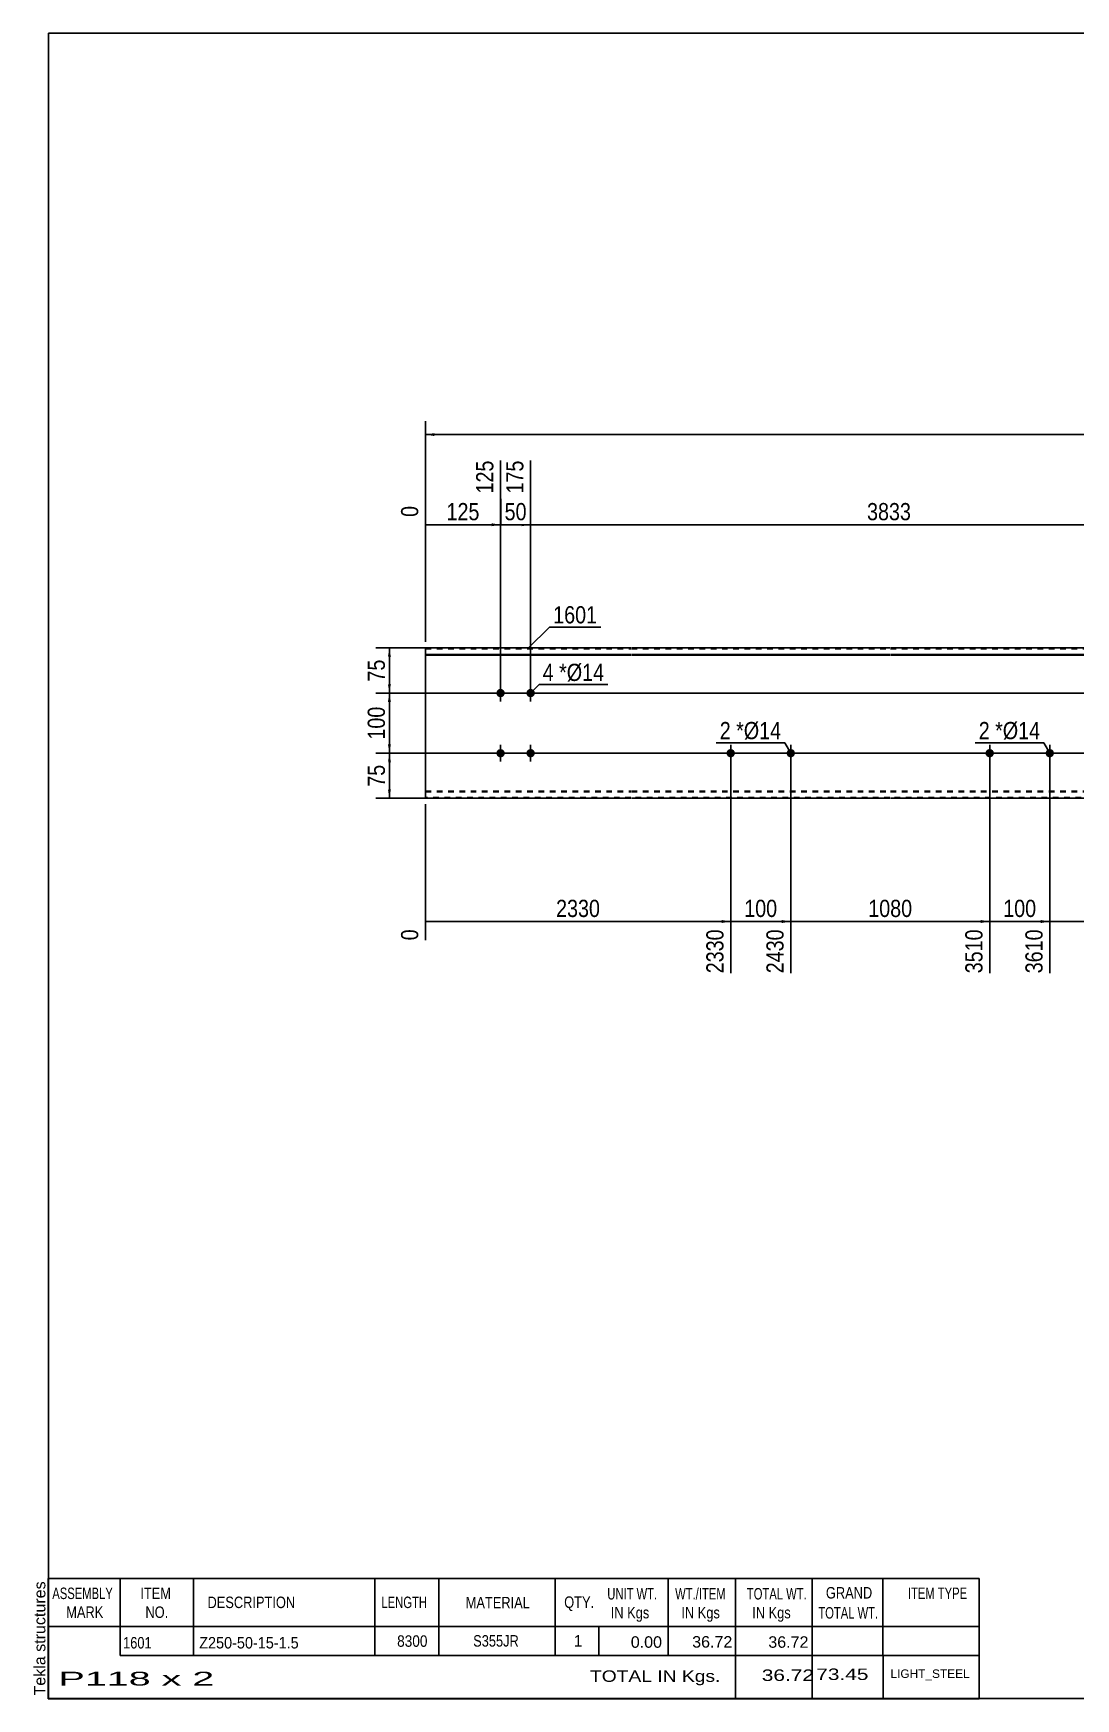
# Model space of a CAD drawing. Header units: millimetres. Extents: x -65 to 337, y -162 to 115.
# Drawn here: x -65.3 to 108.2, y -162.3 to 114.8 of the extents above; entities that cross this region are included whole.
import ezdxf

# ---------------------------------------------------------------- set-up
doc = ezdxf.new("R2010")
doc.units = ezdxf.units.MM
doc.linetypes.add('DXK_LINE_DOT1', pattern=[1.8814, 0.9407, -0.9407])
doc.styles.add('Arial', font='ARIAL.TTF', dxfattribs={"height": 0.2})
doc.styles.add('Arial Narrow', font='ARIALN.TTF', dxfattribs={"height": 0.2})

# ---------------------------------------------------------------- blocks, each defined once
blk = doc.blocks.new('Unknown-629091405-1608')
at = {"color": 5, "linetype": 'Continuous'}
for p, q in [((337.25, 114.75), (-62.75, 114.75)), ((-62.75, 114.75), (-62.75, -162.25)), ((337.25, -162.25), (337.25, 114.75)), ((-62.75, -162.25), (337.25, -162.25))]:
    blk.add_line(p, q, dxfattribs=at)
at = {"color": 174, "linetype": 'Continuous', "style": 'Arial'}
blk.add_text('Tekla structures', height=1.9102, rotation=90, dxfattribs=at).set_placement((-63.25, -161.75))
blk = doc.blocks.new('Part-629091405-1218 - 1203')
at = {"color": 2, "linetype": 'Continuous'}
for p, q in [((34.2, 12.5), (0, 12.5)), ((0, 12.5), (0, -12.5)), ((0, 11.44), (34.2, 11.44)), ((0, 11.33), (34.2, 11.33)), ((77.3, 12.5), (34.3, 12.5)), ((34.3, 11.44), (77.3, 11.44)), ((34.3, 11.33), (77.3, 11.33)), ((120.4, 12.5), (77.4, 12.5)), ((77.4, 11.44), (120.4, 11.44)), ((77.4, 11.33), (120.4, 11.33)), ((153.1, 12.5), (120.5, 12.5)), ((120.5, 11.44), (153.1, 11.44)), ((120.5, 11.33), (153.1, 11.33)), ((196.2, 12.5), (153.2, 12.5)), ((153.2, 11.44), (196.2, 11.44)), ((153.2, 11.33), (196.2, 11.33)), ((239.3, 12.5), (196.3, 12.5)), ((196.3, 11.44), (239.3, 11.44)), ((196.3, 11.33), (239.3, 11.33)), ((273.59, 12.5), (239.4, 12.5)), ((239.4, 11.44), (273.59, 11.44)), ((239.4, 11.33), (273.59, 11.33)), ((273.59, -12.5), (273.59, 12.5)), ((34.2, -12.5), (0, -12.5)), ((77.3, -12.5), (34.3, -12.5)), ((120.4, -12.5), (77.4, -12.5)), ((153.1, -12.5), (120.5, -12.5)), ((196.2, -12.5), (153.2, -12.5)), ((239.3, -12.5), (196.3, -12.5)), ((273.59, -12.5), (239.4, -12.5))]:
    blk.add_line(p, q, dxfattribs=at)
at = {"color": 7, "linetype": 'DXK_LINE_DOT1'}
for p, q in [((0, 12.35), (34.2, 12.35)), ((34.3, 12.35), (77.3, 12.35)), ((77.4, 12.35), (120.4, 12.35)), ((120.5, 12.35), (153.1, 12.35)), ((153.2, 12.35), (196.2, 12.35)), ((196.3, 12.35), (239.3, 12.35)), ((239.4, 12.35), (273.59, 12.35)), ((0, -11.33), (34.2, -11.33)), ((0, -11.44), (34.2, -11.44)), ((34.2, -12.35), (0, -12.35)), ((34.3, -11.33), (77.3, -11.33)), ((34.3, -11.44), (77.3, -11.44)), ((77.3, -12.35), (34.3, -12.35)), ((77.4, -11.33), (120.4, -11.33)), ((77.4, -11.44), (120.4, -11.44)), ((120.4, -12.35), (77.4, -12.35)), ((120.5, -11.33), (153.1, -11.33)), ((120.5, -11.44), (153.1, -11.44)), ((153.1, -12.35), (120.5, -12.35)), ((153.2, -11.33), (196.2, -11.33)), ((153.2, -11.44), (196.2, -11.44)), ((196.2, -12.35), (153.2, -12.35)), ((196.3, -11.33), (239.3, -11.33)), ((196.3, -11.44), (239.3, -11.44)), ((239.3, -12.35), (196.3, -12.35)), ((239.4, -11.33), (273.59, -11.33)), ((239.4, -11.44), (273.59, -11.44)), ((273.59, -12.35), (239.4, -12.35))]:
    blk.add_line(p, q, dxfattribs=at)
blk = doc.blocks.new('Bolt-629091405-1219 - 1203')
at = {"linetype": 'Continuous'}
for points in [[(50.8, -4.3, -1), (50.8, -5.7, -1)], [(60.8, -4.3, -1), (60.8, -5.7, -1)]]:
    blk.add_hatch(color=3, dxfattribs=at).paths.add_polyline_path(points)
at = {"color": 3, "linetype": 'Continuous'}
for p, q in [((49.4, -5), (52.2, -5)), ((50.8, -6.4), (50.8, -3.6)), ((59.4, -5), (62.2, -5)), ((60.8, -6.4), (60.8, -3.6))]:
    blk.add_line(p, q, dxfattribs=at)
blk = doc.blocks.new('Bolt-629091405-1220 - 1203')
at = {"linetype": 'Continuous'}
for points in [[(93.9, -4.3, -1), (93.9, -5.7, -1)], [(103.9, -4.3, -1), (103.9, -5.7, -1)]]:
    blk.add_hatch(color=3, dxfattribs=at).paths.add_polyline_path(points)
at = {"color": 3, "linetype": 'Continuous'}
for p, q in [((92.5, -5), (95.3, -5)), ((93.9, -6.4), (93.9, -3.6)), ((102.5, -5), (105.3, -5)), ((103.9, -6.4), (103.9, -3.6))]:
    blk.add_line(p, q, dxfattribs=at)
blk = doc.blocks.new('Bolt-629091405-1225 - 1203')
at = {"linetype": 'Continuous'}
for points in [[(11.8, 5, -1), (13.2, 5, -1)], [(16.8, 5, -1), (18.2, 5, -1)], [(11.8, -5, -1), (13.2, -5, -1)], [(16.8, -5, -1), (18.2, -5, -1)]]:
    blk.add_hatch(color=3, dxfattribs=at).paths.add_polyline_path(points)
at = {"color": 3, "linetype": 'Continuous'}
for p, q in [((12.5, 3.6), (12.5, 6.4)), ((17.5, 3.6), (17.5, 6.4)), ((11.1, 5), (13.9, 5)), ((16.1, 5), (18.9, 5)), ((11.1, -5), (13.9, -5)), ((12.5, -6.4), (12.5, -3.6)), ((16.1, -5), (18.9, -5)), ((17.5, -6.4), (17.5, -3.6))]:
    blk.add_line(p, q, dxfattribs=at)
blk = doc.blocks.new('StraightDimension-629091405-1293 - 1203')
at = {"linetype": 'Continuous'}
blk.add_hatch(color=7, dxfattribs=at).paths.add_polyline_path([(16, 33.25), (17.5, 33), (16, 32.75)])
at = {"color": 7, "linetype": 'Continuous'}
for p, q in [((12.5, 6), (12.5, 43.68)), ((17.5, 6), (17.5, 43.68)), ((12.5, 33), (17.5, 33))]:
    blk.add_line(p, q, dxfattribs=at)
at = {"color": 0}
blk.add_wipeout([(17.43, 33.15), (17.43, 37.35), (12.57, 37.35), (12.57, 33.15)], dxfattribs=at)
at = {"color": 0, "linetype": 'Continuous'}
blk.add_wipeout([(16.9, 44.28), (12.7, 44.28), (12.7, 37.6), (16.9, 37.6)], dxfattribs=at)
at = {"color": 3, "linetype": 'Continuous', "style": 'Arial Narrow'}
blk.add_text('175', height=2.863, rotation=90.0002, dxfattribs=at).set_placement((16.3, 38.2))
at = {"color": 3, "style": 'Arial Narrow'}
blk.add_text('50', height=2.863, dxfattribs=at).set_placement((13.17, 33.75))
blk = doc.blocks.new('StraightDimension-629091405-1292 - 1203')
at = {"linetype": 'Continuous'}
blk.add_hatch(color=7, dxfattribs=at).paths.add_polyline_path([(135.3, 33.25), (136.8, 33), (135.3, 32.75)])
at = {"color": 7, "linetype": 'Continuous'}
for p, q in [((17.5, 6), (17.5, 43.68)), ((136.8, 6), (136.8, 41.61)), ((17.5, 33), (136.8, 33))]:
    blk.add_line(p, q, dxfattribs=at)
at = {"color": 0, "linetype": 'Continuous'}
blk.add_wipeout([(136.2, 42.21), (132, 42.21), (132, 33.7), (136.2, 33.7)], dxfattribs=at)
at = {"color": 0}
blk.add_wipeout([(81.4, 33.15), (81.4, 37.35), (72.89, 37.35), (72.89, 33.15)], dxfattribs=at)
at = {"color": 3, "linetype": 'Continuous', "style": 'Arial Narrow'}
blk.add_text('4008', height=2.863, rotation=90.0002, dxfattribs=at).set_placement((135.6, 34.3))
at = {"color": 3, "style": 'Arial Narrow'}
blk.add_text('3833', height=2.863, dxfattribs=at).set_placement((73.49, 33.75))
blk = doc.blocks.new('StraightDimension-629091405-1294 - 1203')
at = {"linetype": 'Continuous'}
blk.add_hatch(color=7, dxfattribs=at).paths.add_polyline_path([(11, 33.25), (12.5, 33), (11, 32.75)])
at = {"color": 7, "linetype": 'Continuous'}
for p, q in [((12.5, 6), (12.5, 43.68)), ((0, 13.5), (0, 36.13)), ((0, 33), (12.5, 33))]:
    blk.add_line(p, q, dxfattribs=at)
at = {"color": 0, "linetype": 'Continuous'}
blk.add_wipeout([(-0.6, 36.73), (-4.8, 36.73), (-4.8, 33.7), (-0.6, 33.7)], dxfattribs=at)
at = {"color": 0}
blk.add_wipeout([(9.59, 33.15), (9.59, 37.35), (2.91, 37.35), (2.91, 33.15)], dxfattribs=at)
at = {"color": 3, "linetype": 'Continuous', "style": 'Arial Narrow'}
blk.add_text('0', height=2.86, rotation=90.0002, dxfattribs=at).set_placement((-1.2, 34.3))
at = {"color": 0, "linetype": 'Continuous'}
blk.add_wipeout([(11.9, 44.28), (7.7, 44.28), (7.7, 37.6), (11.9, 37.6)], dxfattribs=at)
at = {"color": 3, "linetype": 'Continuous', "style": 'Arial Narrow'}
blk.add_text('125', height=2.863, rotation=90.0002, dxfattribs=at).set_placement((11.3, 38.2))
at = {"color": 3, "style": 'Arial Narrow'}
blk.add_text('125', height=2.863, dxfattribs=at).set_placement((3.51, 33.75))
blk = doc.blocks.new('StraightDimension-629091405-1315 - 1203')
at = {"linetype": 'Continuous'}
for points in [[(-6.25, -6.5), (-6, -5), (-5.75, -6.5)], [(-5.75, -11), (-6, -12.5), (-6.25, -11)]]:
    blk.add_hatch(color=7, dxfattribs=at).paths.add_polyline_path(points)
at = {"color": 7, "linetype": 'Continuous'}
for p, q in [((255.09, -5), (-8.25, -5)), ((-6, -12.5), (-6, -5)), ((11.5, -12.5), (-8.25, -12.5))]:
    blk.add_line(p, q, dxfattribs=at)
at = {"color": 0}
blk.add_wipeout([(-6.15, -6.32), (-10.35, -6.32), (-10.35, -11.18), (-6.15, -11.18)], dxfattribs=at)
at = {"color": 3, "style": 'Arial Narrow'}
blk.add_text('75', height=2.863, rotation=90.0002, dxfattribs=at).set_placement((-6.75, -10.58))
blk = doc.blocks.new('StraightDimension-629091405-1256 - 1203')
at = {"linetype": 'Continuous'}
blk.add_hatch(color=7, dxfattribs=at).paths.add_polyline_path([(168.2, -32.75), (169.7, -33), (168.2, -33.25)])
at = {"color": 7, "linetype": 'Continuous'}
for p, q in [((103.9, -6), (103.9, -41.61)), ((169.7, -6), (169.7, -41.61)), ((103.9, -33), (169.7, -33))]:
    blk.add_line(p, q, dxfattribs=at)
at = {"color": 0}
blk.add_wipeout([(141.05, -32.85), (141.05, -28.65), (132.54, -28.65), (132.54, -32.85)], dxfattribs=at)
at = {"color": 0, "linetype": 'Continuous'}
blk.add_wipeout([(169.1, -33.7), (164.9, -33.7), (164.9, -42.21), (169.1, -42.21)], dxfattribs=at)
at = {"color": 3, "style": 'Arial Narrow'}
blk.add_text('1080', height=2.863, dxfattribs=at).set_placement((133.14, -32.25))
at = {"color": 3, "linetype": 'Continuous', "style": 'Arial Narrow'}
blk.add_text('4690', height=2.863, rotation=90.0002, dxfattribs=at).set_placement((168.5, -41.61))
blk = doc.blocks.new('StraightDimension-629091405-1314 - 1203')
at = {"linetype": 'Continuous'}
for points in [[(-6.25, 3.5), (-6, 5), (-5.75, 3.5)], [(-5.75, -3.5), (-6, -5), (-6.25, -3.5)]]:
    blk.add_hatch(color=7, dxfattribs=at).paths.add_polyline_path(points)
at = {"color": 7, "linetype": 'Continuous'}
for p, q in [((255.09, 5), (-8.25, 5)), ((-6, -5), (-6, 5)), ((255.09, -5), (-8.25, -5))]:
    blk.add_line(p, q, dxfattribs=at)
at = {"color": 0}
blk.add_wipeout([(-6.15, 3.34), (-10.35, 3.34), (-10.35, -3.34), (-6.15, -3.34)], dxfattribs=at)
at = {"color": 3, "style": 'Arial Narrow'}
blk.add_text('100', height=2.863, rotation=90.0002, dxfattribs=at).set_placement((-6.75, -2.74))
blk = doc.blocks.new('StraightDimension-629091405-1257 - 1203')
at = {"linetype": 'Continuous'}
blk.add_hatch(color=7, dxfattribs=at).paths.add_polyline_path([(102.4, -32.75), (103.9, -33), (102.4, -33.25)])
at = {"color": 7, "linetype": 'Continuous'}
for p, q in [((93.9, -6), (93.9, -41.61)), ((103.9, -6), (103.9, -41.61)), ((93.9, -33), (103.9, -33))]:
    blk.add_line(p, q, dxfattribs=at)
at = {"color": 0}
blk.add_wipeout([(102.24, -32.85), (102.24, -28.65), (95.55, -28.65), (95.55, -32.85)], dxfattribs=at)
at = {"color": 3, "style": 'Arial Narrow'}
blk.add_text('100', height=2.863, dxfattribs=at).set_placement((96.15, -32.25))
at = {"color": 0, "linetype": 'Continuous'}
blk.add_wipeout([(103.3, -33.7), (99.1, -33.7), (99.1, -42.21), (103.3, -42.21)], dxfattribs=at)
at = {"color": 3, "linetype": 'Continuous', "style": 'Arial Narrow'}
blk.add_text('3610', height=2.863, rotation=90.0002, dxfattribs=at).set_placement((102.7, -41.61))
blk = doc.blocks.new('StraightDimension-629091405-1258 - 1203')
at = {"linetype": 'Continuous'}
blk.add_hatch(color=7, dxfattribs=at).paths.add_polyline_path([(92.4, -32.75), (93.9, -33), (92.4, -33.25)])
at = {"color": 7, "linetype": 'Continuous'}
for p, q in [((60.8, -6), (60.8, -41.61)), ((93.9, -6), (93.9, -41.61)), ((60.8, -33), (93.9, -33))]:
    blk.add_line(p, q, dxfattribs=at)
at = {"color": 0}
blk.add_wipeout([(81.6, -32.85), (81.6, -28.65), (73.09, -28.65), (73.09, -32.85)], dxfattribs=at)
at = {"color": 0, "linetype": 'Continuous'}
blk.add_wipeout([(93.3, -33.7), (89.1, -33.7), (89.1, -42.21), (93.3, -42.21)], dxfattribs=at)
at = {"color": 3, "style": 'Arial Narrow'}
blk.add_text('1080', height=2.863, dxfattribs=at).set_placement((73.69, -32.25))
at = {"color": 3, "linetype": 'Continuous', "style": 'Arial Narrow'}
blk.add_text('3510', height=2.863, rotation=90.0002, dxfattribs=at).set_placement((92.7, -41.61))
blk = doc.blocks.new('StraightDimension-629091405-1259 - 1203')
at = {"linetype": 'Continuous'}
blk.add_hatch(color=7, dxfattribs=at).paths.add_polyline_path([(59.3, -32.75), (60.8, -33), (59.3, -33.25)])
at = {"color": 7, "linetype": 'Continuous'}
for p, q in [((50.8, -6), (50.8, -41.61)), ((60.8, -6), (60.8, -41.61)), ((50.8, -33), (60.8, -33))]:
    blk.add_line(p, q, dxfattribs=at)
at = {"color": 0}
blk.add_wipeout([(59.14, -32.85), (59.14, -28.65), (52.45, -28.65), (52.45, -32.85)], dxfattribs=at)
at = {"color": 3, "style": 'Arial Narrow'}
blk.add_text('100', height=2.863, dxfattribs=at).set_placement((53.05, -32.25))
at = {"color": 0, "linetype": 'Continuous'}
blk.add_wipeout([(60.2, -33.7), (56, -33.7), (56, -42.21), (60.2, -42.21)], dxfattribs=at)
at = {"color": 3, "linetype": 'Continuous', "style": 'Arial Narrow'}
blk.add_text('2430', height=2.863, rotation=90.0002, dxfattribs=at).set_placement((59.6, -41.61))
blk = doc.blocks.new('StraightDimension-629091405-1260 - 1203')
at = {"linetype": 'Continuous'}
blk.add_hatch(color=7, dxfattribs=at).paths.add_polyline_path([(49.3, -32.75), (50.8, -33), (49.3, -33.25)])
at = {"color": 7, "linetype": 'Continuous'}
for p, q in [((50.8, -6), (50.8, -41.61)), ((0, -13.5), (0, -36.13)), ((0, -33), (50.8, -33))]:
    blk.add_line(p, q, dxfattribs=at)
at = {"color": 0}
blk.add_wipeout([(29.65, -32.85), (29.65, -28.65), (21.14, -28.65), (21.14, -32.85)], dxfattribs=at)
at = {"color": 0, "linetype": 'Continuous'}
for points in [[(-0.6, -33.7), (-4.8, -33.7), (-4.8, -36.73), (-0.6, -36.73)], [(50.2, -33.7), (46, -33.7), (46, -42.21), (50.2, -42.21)]]:
    blk.add_wipeout(points, dxfattribs=at)
at = {"color": 3, "style": 'Arial Narrow'}
blk.add_text('2330', height=2.863, dxfattribs=at).set_placement((21.74, -32.25))
at = {"color": 3, "linetype": 'Continuous', "style": 'Arial Narrow'}
for s, height, p in [('0', 2.86, (-1.2, -36.13)), ('2330', 2.863, (49.6, -41.61))]:
    blk.add_text(s, height=height, rotation=90.0002, dxfattribs=at).set_placement(p)
blk = doc.blocks.new('StraightDimension-629091405-1313 - 1203')
at = {"linetype": 'Continuous'}
for points in [[(-6.25, 11), (-6, 12.5), (-5.75, 11)], [(-5.75, 6.5), (-6, 5), (-6.25, 6.5)]]:
    blk.add_hatch(color=7, dxfattribs=at).paths.add_polyline_path(points)
at = {"color": 7, "linetype": 'Continuous'}
for p, q in [((11.5, 12.5), (-8.25, 12.5)), ((-6, 5), (-6, 12.5)), ((255.09, 5), (-8.25, 5))]:
    blk.add_line(p, q, dxfattribs=at)
at = {"color": 0}
blk.add_wipeout([(-6.15, 11.18), (-10.35, 11.18), (-10.35, 6.32), (-6.15, 6.32)], dxfattribs=at)
at = {"color": 3, "style": 'Arial Narrow'}
blk.add_text('75', height=2.863, rotation=90.0002, dxfattribs=at).set_placement((-6.75, 6.92))
blk = doc.blocks.new('StraightDimension-629091405-1341 - 1203')
at = {"linetype": 'Continuous'}
for points in [[(1.5, 47.75), (0, 48), (1.5, 48.25)], [(272.09, 48.25), (273.59, 48), (272.09, 47.75)]]:
    blk.add_hatch(color=7, dxfattribs=at).paths.add_polyline_path(points)
at = {"color": 7, "linetype": 'Continuous'}
for p, q in [((0, 13.5), (0, 50.25)), ((273.59, 13.5), (273.59, 50.25)), ((0, 48), (273.59, 48))]:
    blk.add_line(p, q, dxfattribs=at)
at = {"color": 0}
blk.add_wipeout([(141.05, 48.15), (141.05, 52.35), (132.54, 52.35), (132.54, 48.15)], dxfattribs=at)
at = {"color": 3, "style": 'Arial Narrow'}
blk.add_text('8300', height=2.863, dxfattribs=at).set_placement((133.14, 48.75))
blk = doc.blocks.new('CBS_BOM-629091405-1659')
at = {"color": 7, "linetype": 'Continuous'}
for p, q in [((-62.78, -150.28), (-62.78, -142.28)), ((-62.78, -142.28), (92.14, -142.28)), ((-50.78, -150.28), (-50.78, -142.28)), ((-38.59, -150.28), (-38.59, -142.28)), ((-8.43, -150.28), (-8.43, -142.28)), ((2.25, -150.28), (2.25, -142.28)), ((21.57, -150.28), (21.57, -142.28)), ((40.37, -150.28), (40.37, -142.28)), ((51.58, -150.28), (51.58, -142.28)), ((64.37, -150.28), (64.37, -142.28)), ((76.12, -150.28), (76.12, -142.28)), ((92.14, -142.29), (92.14, -150.27)), ((-62.78, -150.28), (92.14, -150.28)), ((-62.78, -155.08), (-62.78, -150.28)), ((-50.78, -155.08), (-50.78, -150.28)), ((-38.59, -155.08), (-38.59, -150.28)), ((-8.43, -155.08), (-8.43, -150.28)), ((2.25, -155.08), (2.25, -150.28)), ((21.57, -155.08), (21.57, -150.28)), ((28.83, -155.08), (28.83, -150.28)), ((40.37, -155.08), (40.37, -150.28)), ((51.58, -155.08), (51.58, -150.28)), ((64.37, -155.08), (64.37, -150.28)), ((76.14, -155.08), (76.14, -150.28)), ((92.14, -150.28), (92.14, -155.08)), ((-62.78, -162.28), (-62.78, -155.1)), ((-50.78, -155.08), (92.14, -155.08)), ((51.58, -162.28), (51.58, -155.1)), ((64.37, -162.28), (64.37, -155.1)), ((76.18, -162.28), (76.18, -155.1)), ((92.14, -155.08), (92.14, -162.28)), ((-62.78, -162.28), (92.14, -162.28))]:
    blk.add_line(p, q, dxfattribs=at)
at = {"color": 3, "linetype": 'Continuous', "style": 'Arial'}
for s, height, width, p in [('ASSEMBLY', 1.91, 0.7, (-62.1, -145.71)), ('ITEM', 1.91, 0.8, (-47.45, -145.71)), ('UNIT WT.', 1.91, 0.7, (30.26, -145.78)), ('WT./ITEM', 1.91, 0.7, (41.55, -145.78)), ('TOTAL WT.', 1.91, 0.7, (53.49, -145.78)), ('GRAND', 1.91, 0.8, (66.64, -145.62)), ('ITEM TYPE', 1.91, 0.7, (80.28, -145.7)), ('DESCRIPTION', 1.9102, 0.8, (-36.27, -147.21)), ('LENGTH', 1.91, 0.7, (-7.32, -147.21)), ('MATERIAL', 1.91, 0.8, (6.7, -147.26)), ('QTY.', 1.91, 0.8, (23.09, -147.18)), ('MARK', 1.91, 0.8, (-59.78, -148.84)), ('NO.', 1.91, 0.8, (-46.6, -148.84)), ('IN Kgs', 1.91, 0.8, (30.84, -148.92)), ('IN Kgs', 1.91, 0.8, (42.59, -148.92)), ('IN Kgs', 1.91, 0.8, (54.38, -148.92)), ('TOTAL WT.', 1.91, 0.7, (65.38, -148.96))]:
    blk.add_text(s, height=height, dxfattribs=dict(at, width=width)).set_placement(p)
at = {"color": 7, "linetype": 'Continuous', "style": 'Arial'}
for s, height, width, p in [('1601', 1.91, 0.8, (-50.32, -153.93)), ('Z250-50-15-1.5', 1.9102, 0.9, (-37.65, -153.93)), ('8300', 1.91, 0.85, (-4.71, -153.65)), ('S355JR', 1.91, 0.8, (7.94, -153.62))]:
    blk.add_text(s, height=height, dxfattribs=dict(at, width=width)).set_placement(p)
for s, p in [('1', (24.66, -153.62)), ('0.00', (34.17, -153.81)), ('36.72', (44.39, -153.78)), ('36.72', (57.06, -153.81))]:
    blk.add_text(s, height=1.91, dxfattribs=at).set_placement(p)
at = {"color": 6, "linetype": 'Continuous', "style": 'Arial'}
for s, height, width, p in [('P118 x 2', 2.292, 2.05, (-61.06, -160.09)), ('TOTAL IN Kgs.', 1.9102, 1.2, (27.38, -159.48)), ('36.72', 1.91, 1.3, (55.97, -159.33)), ('73.45', 1.91, 1.3, (65.04, -159.17))]:
    blk.add_text(s, height=height, dxfattribs=dict(at, width=width)).set_placement(p)
blk.add_text('LIGHT_STEEL', height=1.4135, dxfattribs=at).set_placement((77.39, -158.83))
blk = doc.blocks.new('Mark-629091405-1353 - 1203')
at = {"color": 0}
blk.add_wipeout([(50.81, -2.67), (50.81, 0.33), (48.98, 0.33), (48.98, -2.67)], dxfattribs=at)
blk.add_wipeout([(50.81, -2.67), (50.81, 0.33), (48.98, 0.33), (48.98, -2.67)], dxfattribs=at)
blk.add_wipeout([(52.98, -2.67), (52.98, 0.33), (51.71, 0.33), (51.71, -2.67)], dxfattribs=at)
blk.add_wipeout([(52.98, -2.67), (52.98, 0.33), (51.71, 0.33), (51.71, -2.67)], dxfattribs=at)
at = {"color": 3, "style": 'Arial Narrow'}
blk.add_text('2', height=2.86, dxfattribs=at).set_placement((48.98, -2.67))
at = {"color": 0}
blk.add_wipeout([(59.2, -2.67), (59.2, 0.33), (52.98, 0.33), (52.98, -2.67)], dxfattribs=at)
blk.add_wipeout([(59.2, -2.67), (59.2, 0.33), (52.98, 0.33), (52.98, -2.67)], dxfattribs=at)
at = {"color": 7, "linetype": 'Continuous'}
for p in [(48.38, -3.27), (60.8, -5)]:
    blk.add_line(p, (59.8, -3.27), dxfattribs=at)
at = {"color": 3, "style": 'Arial Narrow'}
for s, height, p in [('*', 2.86, (51.71, -2.67)), ('Ø14', 2.863, (52.98, -2.67))]:
    blk.add_text(s, height=height, dxfattribs=at).set_placement(p)
blk = doc.blocks.new('Mark-629091405-1344 - 1203')
at = {"color": 0}
blk.add_wipeout([(28.57, 16.59), (28.57, 19.59), (21.26, 19.59), (21.26, 16.59)], dxfattribs=at)
blk.add_wipeout([(28.57, 16.59), (28.57, 19.59), (21.26, 19.59), (21.26, 16.59)], dxfattribs=at)
at = {"color": 7, "linetype": 'Continuous'}
for p, q in [((17.12, 12.45), (20.66, 15.99)), ((20.66, 15.99), (29.17, 15.99))]:
    blk.add_line(p, q, dxfattribs=at)
at = {"color": 3, "style": 'Arial Narrow'}
blk.add_text('1601', height=2.863, dxfattribs=at).set_placement((21.26, 16.59))
blk = doc.blocks.new('Mark-629091405-1354 - 1203')
at = {"color": 0}
blk.add_wipeout([(93.91, -2.67), (93.91, 0.33), (92.08, 0.33), (92.08, -2.67)], dxfattribs=at)
blk.add_wipeout([(93.91, -2.67), (93.91, 0.33), (92.08, 0.33), (92.08, -2.67)], dxfattribs=at)
blk.add_wipeout([(96.08, -2.67), (96.08, 0.33), (94.81, 0.33), (94.81, -2.67)], dxfattribs=at)
blk.add_wipeout([(96.08, -2.67), (96.08, 0.33), (94.81, 0.33), (94.81, -2.67)], dxfattribs=at)
at = {"color": 3, "style": 'Arial Narrow'}
blk.add_text('2', height=2.86, dxfattribs=at).set_placement((92.08, -2.67))
at = {"color": 0}
blk.add_wipeout([(102.3, -2.67), (102.3, 0.33), (96.08, 0.33), (96.08, -2.67)], dxfattribs=at)
blk.add_wipeout([(102.3, -2.67), (102.3, 0.33), (96.08, 0.33), (96.08, -2.67)], dxfattribs=at)
at = {"color": 7, "linetype": 'Continuous'}
for p in [(91.48, -3.27), (103.9, -5)]:
    blk.add_line(p, (102.9, -3.27), dxfattribs=at)
at = {"color": 3, "style": 'Arial Narrow'}
for s, height, p in [('*', 2.86, (94.81, -2.67)), ('Ø14', 2.863, (96.08, -2.67))]:
    blk.add_text(s, height=height, dxfattribs=at).set_placement(p)
blk = doc.blocks.new('Mark-629091405-1359 - 1203')
at = {"color": 0}
blk.add_wipeout([(21.34, 7.01), (21.34, 10.01), (19.51, 10.01), (19.51, 7.01)], dxfattribs=at)
blk.add_wipeout([(21.34, 7.01), (21.34, 10.01), (19.51, 10.01), (19.51, 7.01)], dxfattribs=at)
at = {"color": 7, "linetype": 'Continuous'}
blk.add_line((17.5, 5), (18.91, 6.41), dxfattribs=at)
at = {"color": 0}
blk.add_wipeout([(23.52, 7.01), (23.52, 10.01), (22.24, 10.01), (22.24, 7.01)], dxfattribs=at)
blk.add_wipeout([(23.52, 7.01), (23.52, 10.01), (22.24, 10.01), (22.24, 7.01)], dxfattribs=at)
at = {"color": 3, "style": 'Arial Narrow'}
blk.add_text('4', height=2.86, dxfattribs=at).set_placement((19.51, 7.01))
at = {"color": 0}
blk.add_wipeout([(29.73, 7.01), (29.73, 10.01), (23.52, 10.01), (23.52, 7.01)], dxfattribs=at)
blk.add_wipeout([(29.73, 7.01), (29.73, 10.01), (23.52, 10.01), (23.52, 7.01)], dxfattribs=at)
at = {"color": 7, "linetype": 'Continuous'}
blk.add_line((18.91, 6.41), (30.33, 6.41), dxfattribs=at)
at = {"color": 3, "style": 'Arial Narrow'}
for s, height, p in [('*', 2.86, (22.24, 7.01)), ('Ø14', 2.863, (23.52, 7.01))]:
    blk.add_text(s, height=height, dxfattribs=at).set_placement(p)

msp = doc.modelspace()

# ---------------------------------------------------------------- block references
for name in ['Unknown-629091405-1608', 'Part-629091405-1218 - 1203', 'Bolt-629091405-1225 - 1203', 'Bolt-629091405-1219 - 1203', 'Bolt-629091405-1220 - 1203', 'CBS_BOM-629091405-1659']:
    msp.add_blockref(name, (0, 0))

# ---------------------------------------------------------------- next in the draw order: block references
for name in ['StraightDimension-629091405-1293 - 1203', 'StraightDimension-629091405-1315 - 1203']:
    msp.add_blockref(name, (0, 0))

# ---------------------------------------------------------------- next in the draw order: block references
for name in ['StraightDimension-629091405-1294 - 1203', 'StraightDimension-629091405-1292 - 1203', 'StraightDimension-629091405-1256 - 1203']:
    msp.add_blockref(name, (0, 0))

# ---------------------------------------------------------------- next in the draw order: block references
msp.add_blockref('StraightDimension-629091405-1314 - 1203', (0, 0))

# ---------------------------------------------------------------- next in the draw order: block references
for name in ['StraightDimension-629091405-1313 - 1203', 'StraightDimension-629091405-1257 - 1203']:
    msp.add_blockref(name, (0, 0))

# ---------------------------------------------------------------- next in the draw order: block references
for name in ['StraightDimension-629091405-1341 - 1203', 'Mark-629091405-1359 - 1203', 'StraightDimension-629091405-1258 - 1203']:
    msp.add_blockref(name, (0, 0))

# ---------------------------------------------------------------- next in the draw order: block references
for name in ['Mark-629091405-1344 - 1203', 'Mark-629091405-1354 - 1203', 'StraightDimension-629091405-1259 - 1203']:
    msp.add_blockref(name, (0, 0))

# ---------------------------------------------------------------- next in the draw order: block references
msp.add_blockref('StraightDimension-629091405-1260 - 1203', (0, 0))

# ---------------------------------------------------------------- next in the draw order: block references
msp.add_blockref('Mark-629091405-1353 - 1203', (0, 0))

doc.saveas('drawing.dxf')
